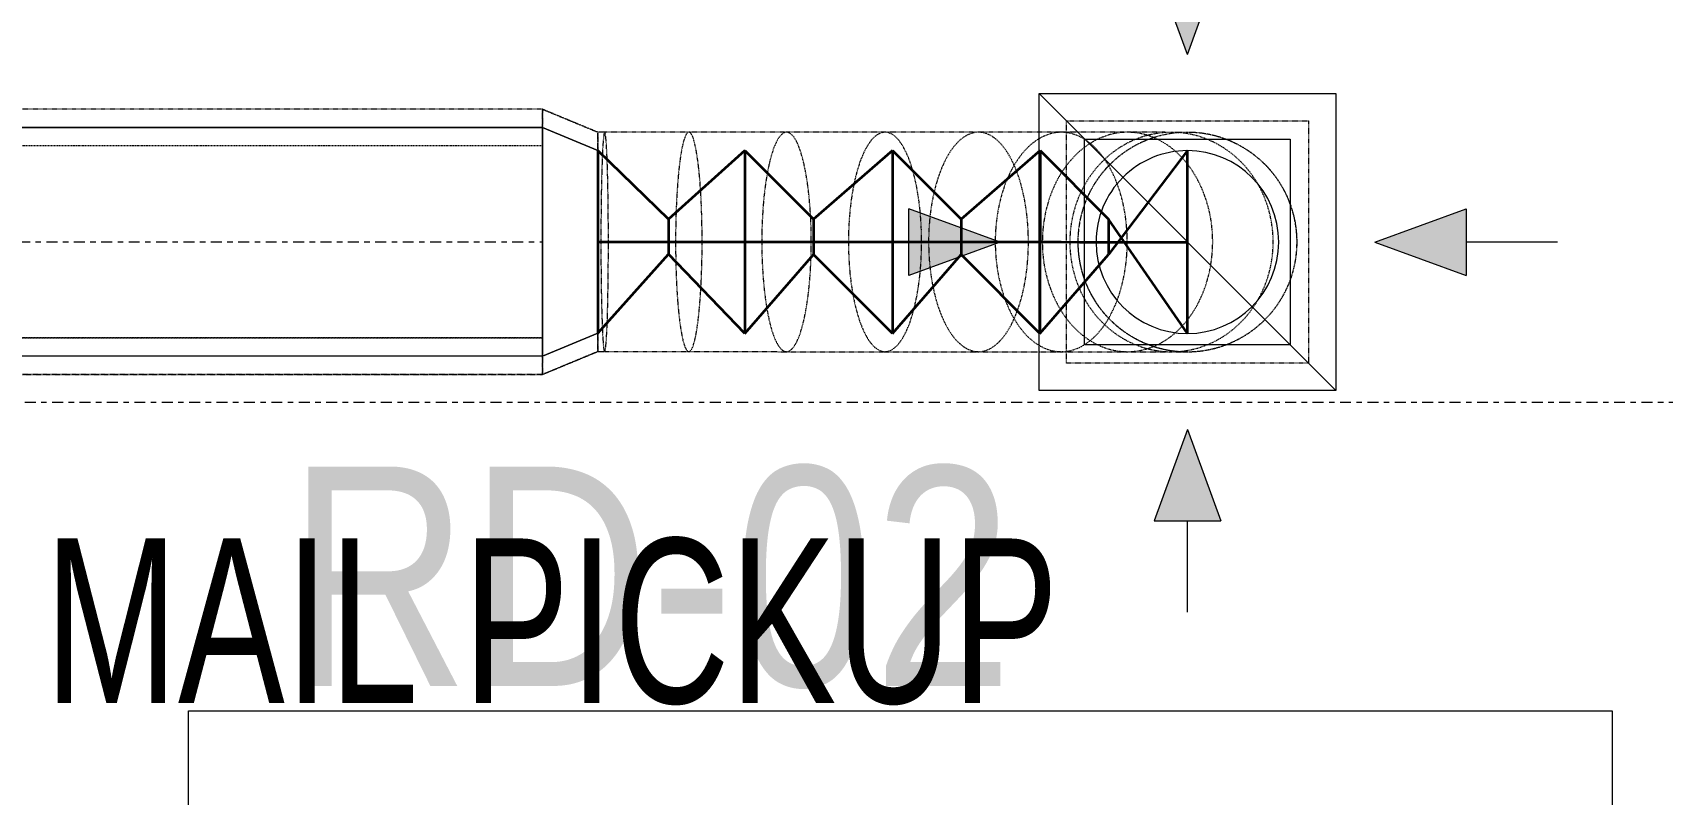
# Model space of a CAD drawing. Header units: inches. Extents: x -83664 to 20107, y -47222 to 19398.
# Drawn here: x 6792 to 8577, y -38418 to -37585 of the extents above; entities that cross this region are included whole.
import ezdxf

# ---------------------------------------------------------------- set-up
doc = ezdxf.new("R2010")
doc.units = ezdxf.units.IN
doc.header["$MEASUREMENT"] = 0
for name, pattern in [('Center', [29.999999, 12, -6, 6, -6]), ('Hidden 0_50', [1.0584, 0.5292, -0.5292]), ('Hidden 1_0', [1.7, 1, -0.7])]:
    doc.linetypes.add(name, pattern=pattern)
for name, color, linetype, lineweight in [('A-DETL-GENF', 7, 'Continuous', 9), ('G-ANNO-TEXT', 7, 'Continuous', 9), ('M-EQPM-IDEN', 7, 'Continuous', 9), ('M-HVAC-CDFF', 7, 'Continuous', 9), ('M-HVAC-DUCT-CNTR', 7, 'Center', 9), ('ROOM TAG', 7, 'Continuous', 9)]:
    doc.layers.add(name, color=color, linetype=linetype, lineweight=lineweight)
for name, color, linetype, lineweight, true_color in [('FF ROOM TAG_dwg', 7, 'Continuous', 9, 0x767676), ('M-HVAC-DUCT', 7, 'Continuous', 9, 0xffe97f), ('M-HVAC-DUCT-PATT', 7, 'Continuous', 35, 0x007f00)]:
    doc.layers.add(name, color=color, linetype=linetype, lineweight=lineweight, true_color=true_color)
doc.styles.add('Arial Narrow_20', font='ARIALN.TTF', dxfattribs={"width": 0.85, "height": 4572})
doc.styles.add('Arial Narrow_21', font='ARIALN.TTF', dxfattribs={"height": 240})

# ---------------------------------------------------------------- blocks, each defined once
blk = doc.blocks.new('GCE-AT-Return Air Rectangular Diffuser - 225x225-V87-FIRST FLOOR AC CONDITIONING LAYOUT - PART A')
at = {"layer": 'A-DETL-GENF', "true_color": 0xff00ff}
for points in [[(0, 205), (36.4, 305), (-36.4, 305)], [(-305, -36.4), (-205, 0), (-305, 36.4)], [(305, -36.4), (305, 36.4), (205, 0)], [(36.4, -305), (0, -205), (-36.4, -305)]]:
    blk.add_hatch(color=6, dxfattribs=at).paths.add_polyline_path(points)
at = {"layer": 'A-DETL-GENF', "color": 6, "true_color": 0xff00ff}
for p, q in [((0, 405), (0, 305)), ((0, 205), (-36.4, 305)), ((-36.4, 305), (36.4, 305)), ((0, 205), (36.4, 305)), ((-162.5, 162.5), (162.5, 162.5)), ((-162.5, -162.5), (-162.5, 162.5)), ((-162.5, 162.5), (162.5, -162.5)), ((162.5, 162.5), (162.5, -162.5)), ((-205, 0), (-305, 36.4)), ((-305, -36.4), (-305, 36.4)), ((205, 0), (305, 36.4)), ((305, 36.4), (305, -36.4)), ((405, 0), (305, 0)), ((-405, 0), (-305, 0)), ((-205, 0), (-305, -36.4)), ((205, 0), (305, -36.4)), ((162.5, -162.5), (-162.5, -162.5)), ((0, -205), (-36.4, -305)), ((0, -205), (36.4, -305)), ((-36.4, -305), (36.4, -305)), ((0, -405), (0, -305))]:
    blk.add_line(p, q, dxfattribs=at)
blk = doc.blocks.new('M_Rectangular to Round Transition - Angle - 45 Degree-7607740-FIRST FLOOR AC CONDITIONING LAYOUT - PART A')
at = {"layer": 'M-HVAC-DUCT', "color": 6, "true_color": 0xff00ff}
for p, q in [((0, 125), (60.4, 100)), ((60.4, 100), (0, 125)), ((0, 125), (0, -125)), ((0, -125), (0, 125)), ((60.4, 0), (60.4, 100)), ((60.4, 0), (60.4, 100)), ((60.4, -100), (60.4, 0)), ((60.4, -100), (60.4, 0)), ((0, -125), (60.4, -100)), ((60.4, -100), (0, -125))]:
    blk.add_line(p, q, dxfattribs=at)
blk = doc.blocks.new('M_Rectangular to Round Transition - Angle - 45 Degree-V82-FIRST FLOOR AC CONDITIONING LAYOUT - PART A')
at = {"layer": 'M-HVAC-DUCT', "color": 6, "true_color": 0xff00ff}
for p, q in [((159402.2, 81195.2), (159627.2, 81195.2)), ((159402.2, 80970.2), (159402.2, 81195.2)), ((159627.2, 81195.2), (159627.2, 80970.2)), ((159627.2, 80970.2), (159402.2, 80970.2))]:
    blk.add_line(p, q, dxfattribs=at)
for start, end in [(90, 180), (0, 90), (180, 270), (270, 0)]:
    blk.add_arc((159514.7, 81082.7), 100, start, end, dxfattribs=at)
blk = doc.blocks.new('TEMW-SMBZ-HO-BM-HVAC-00002_rvt-1-FIRST FLOOR AC CONDITIONING LAYOUT - PART A')
at = {"layer": 'M-HVAC-DUCT', "color": 6, "linetype": 'Hidden 0_50', "true_color": 0xff00ff}
for p, q in [((158807.3, 60703.2), (157814.1, 60703.2)), ((158807.3, 60703.2), (157814.1, 60703.2)), ((158807.3, 60413.2), (158807.3, 60703.2)), ((158807.3, 60703.2), (158807.3, 60413.2)), ((158807.3, 60703.2), (158867.6, 60678.2)), ((158867.6, 60678.2), (158807.3, 60703.2)), ((158807.3, 60413.2), (158807.3, 60703.2)), ((158807.3, 60703.2), (158807.3, 60413.2)), ((159380.8, 60690.5), (159645.8, 60690.5)), ((159380.8, 60425.5), (159380.8, 60690.5)), ((159645.8, 60690.5), (159645.8, 60425.5)), ((158875.2, 60678.2), (158867.6, 60678.2)), ((158867.6, 60678.2), (158867.6, 60438.2)), ((158867.6, 60678.2), (158867.6, 60438.2)), ((158867.6, 60558.2), (158867.6, 60678.2)), ((158867.6, 60558.2), (158867.6, 60678.2)), ((158967.4, 60678.2), (158875.2, 60678.2)), ((159074.4, 60678.1), (158967.4, 60678.2)), ((159182.2, 60678.1), (159074.4, 60678.1)), ((159284.5, 60678.1), (159182.2, 60678.1)), ((159375.2, 60678.1), (159284.5, 60678.1)), ((159447.7, 60678.1), (159375.2, 60678.1)), ((159495.8, 60678), (159447.7, 60678.1)), ((159513.3, 60678), (159495.8, 60678)), ((158867.6, 60438.2), (158867.6, 60558.2)), ((158867.6, 60438.2), (158867.6, 60558.2)), ((158807.3, 60413.2), (158867.6, 60438.2)), ((158867.6, 60438.2), (158807.3, 60413.2)), ((158867.6, 60438.2), (158875.2, 60438.2)), ((158875.2, 60438.2), (158967.4, 60438.2)), ((158967.4, 60438.2), (159074.3, 60438.1)), ((159074.3, 60438.1), (159182.1, 60438.1)), ((159182.1, 60438.1), (159284.5, 60438.1)), ((159284.5, 60438.1), (159375.1, 60438.1)), ((159375.1, 60438.1), (159447.6, 60438.1)), ((159447.6, 60438.1), (159495.8, 60438)), ((159495.8, 60438), (159513.2, 60438)), ((159645.8, 60425.5), (159380.8, 60425.5)), ((157814.1, 60413.2), (158807.3, 60413.2)), ((158807.3, 60413.2), (157814.1, 60413.2))]:
    blk.add_line(p, q, dxfattribs=at)
at = {"layer": 'M-HVAC-DUCT', "color": 6, "true_color": 0xff00ff}
for p, q in [((157814.1, 60683.2), (158807.3, 60683.2)), ((158807.3, 60683.2), (157814.1, 60683.2)), ((158807.3, 60683.2), (158807.3, 60433.2)), ((158807.3, 60433.2), (158807.3, 60683.2)), ((158807.3, 60433.2), (157814.1, 60433.2)), ((158807.3, 60433.2), (157814.1, 60433.2))]:
    blk.add_line(p, q, dxfattribs=at)
at = {"layer": 'M-HVAC-DUCT', "color": 6, "linetype": 'Hidden 1_0', "true_color": 0xff00ff}
for p, q in [((158807.3, 60663.2), (157814.1, 60663.2)), ((158807.3, 60663.2), (157814.1, 60663.2)), ((158807.3, 60453.2), (158807.3, 60663.2)), ((158807.3, 60663.2), (158807.3, 60453.2)), ((157814.1, 60453.2), (158807.3, 60453.2)), ((158807.3, 60453.2), (157814.1, 60453.2))]:
    blk.add_line(p, q, dxfattribs=at)
at = {"layer": 'M-HVAC-DUCT', "color": 6, "linetype": 'Hidden 0_50', "true_color": 0xff00ff}
for start, end in [(89.9881, 269.9881), (90, 180), (269.9881, 89.9881), (0, 90), (180, 270), (270, 0)]:
    blk.add_arc((159513.3, 60558), 120, start, end, dxfattribs=at)
for points in [[(158875.2, 60678.2), (158874.9, 60678.2), (158874.2, 60675.4), (158873.1, 60663.3), (158872.3, 60644), (158871.6, 60618.8), (158871.2, 60589.6), (158871.1, 60558.2), (158871.2, 60526.7), (158871.6, 60497.5), (158872.3, 60472.3), (158873.1, 60453), (158874.1, 60440.9), (158874.9, 60438.2), (158875.2, 60438.2)], [(158875.2, 60438.2), (158875.6, 60438.2), (158876.3, 60440.9), (158877.3, 60453), (158878.2, 60472.3), (158878.8, 60497.5), (158879.2, 60526.7), (158879.4, 60558.2), (158879.2, 60589.6), (158878.8, 60618.8), (158878.2, 60644), (158877.3, 60663.3), (158876.3, 60675.4), (158875.6, 60678.2), (158875.2, 60678.2)], [(158967.4, 60678.2), (158966.1, 60678.2), (158963.6, 60675.4), (158960, 60663.3), (158957, 60644), (158954.7, 60618.8), (158953.2, 60589.6), (158952.7, 60558.2), (158953.2, 60526.7), (158954.6, 60497.5), (158957, 60472.3), (158960, 60453), (158963.6, 60440.9), (158966.1, 60438.2), (158967.4, 60438.2)], [(158967.4, 60438.2), (158968.7, 60438.2), (158971.2, 60440.9), (158974.8, 60453), (158977.8, 60472.3), (158980.1, 60497.5), (158981.6, 60526.7), (158982.1, 60558.2), (158981.6, 60589.6), (158980.2, 60618.8), (158977.8, 60644), (158974.8, 60663.3), (158971.2, 60675.4), (158968.7, 60678.2), (158967.4, 60678.2)], [(159074.4, 60678.1), (159072, 60678.1), (159067.3, 60675.4), (159060.7, 60663.3), (159055, 60644), (159050.6, 60618.8), (159047.9, 60589.6), (159046.9, 60558.1), (159047.9, 60526.7), (159050.6, 60497.4), (159054.9, 60472.3), (159060.6, 60453), (159067.2, 60440.9), (159072, 60438.1), (159074.3, 60438.1)], [(159074.3, 60438.1), (159076.7, 60438.1), (159081.4, 60440.9), (159088, 60453), (159093.7, 60472.3), (159098.1, 60497.4), (159100.8, 60526.7), (159101.8, 60558.1), (159100.8, 60589.6), (159098.1, 60618.8), (159093.7, 60644), (159088.1, 60663.3), (159081.5, 60675.4), (159076.7, 60678.1), (159074.4, 60678.1)], [(159182.2, 60678.1), (159178.7, 60678.1), (159171.7, 60675.4), (159161.9, 60663.2), (159153.5, 60643.9), (159147.1, 60618.8), (159143, 60589.5), (159141.7, 60558.1), (159143, 60526.7), (159147.1, 60497.4), (159153.5, 60472.3), (159161.9, 60453), (159171.7, 60440.9), (159178.6, 60438.1), (159182.1, 60438.1)], [(159182.1, 60438.1), (159185.6, 60438.1), (159192.6, 60440.9), (159202.4, 60453), (159210.8, 60472.3), (159217.2, 60497.4), (159221.3, 60526.7), (159222.7, 60558.1), (159221.3, 60589.5), (159217.2, 60618.8), (159210.8, 60643.9), (159202.4, 60663.2), (159192.7, 60675.4), (159185.7, 60678.1), (159182.2, 60678.1)], [(159284.5, 60678.1), (159279.8, 60678.1), (159270.2, 60675.3), (159256.9, 60663.2), (159245.5, 60643.9), (159236.7, 60618.8), (159231.1, 60589.5), (159229.3, 60558.1), (159231.1, 60526.7), (159236.6, 60497.4), (159245.4, 60472.3), (159256.9, 60453), (159270.2, 60440.9), (159279.7, 60438.1), (159284.5, 60438.1)], [(159284.5, 60438.1), (159289.3, 60438.1), (159298.8, 60440.9), (159312.1, 60453), (159323.6, 60472.3), (159332.4, 60497.4), (159337.9, 60526.7), (159339.8, 60558.1), (159337.9, 60589.5), (159332.4, 60618.8), (159323.6, 60643.9), (159312.2, 60663.2), (159298.8, 60675.3), (159289.3, 60678.1), (159284.5, 60678.1)], [(159375.1, 60678.1), (159368.8, 60678.1), (159356.2, 60675.3), (159338.6, 60663.2), (159323.5, 60643.9), (159311.8, 60618.8), (159304.5, 60589.5), (159302, 60558.1), (159304.5, 60526.7), (159311.8, 60497.4), (159323.4, 60472.3), (159338.5, 60453), (159356.2, 60440.8), (159368.8, 60438.1), (159375.1, 60438.1)], [(159447.7, 60678.1), (159439.5, 60678.1), (159423.3, 60675.3), (159400.5, 60663.2), (159381, 60643.9), (159366, 60618.8), (159356.6, 60589.5), (159353.3, 60558.1), (159356.5, 60526.7), (159366, 60497.4), (159380.9, 60472.2), (159400.5, 60452.9), (159423.2, 60440.8), (159439.5, 60438.1), (159447.6, 60438.1)], [(159447.7, 60678.1), (159439.5, 60678.1), (159423.3, 60675.3), (159400.5, 60663.2), (159381, 60643.9), (159366, 60618.8), (159356.6, 60589.5), (159353.3, 60558.1), (159356.5, 60526.7), (159366, 60497.4), (159380.9, 60472.2), (159400.5, 60452.9), (159423.2, 60440.8), (159439.5, 60438.1), (159447.6, 60438.1)], [(159375.1, 60438.1), (159381.4, 60438.1), (159394, 60440.8), (159411.7, 60453), (159426.8, 60472.2), (159438.4, 60497.4), (159445.7, 60526.6), (159448.2, 60558.1), (159445.7, 60589.5), (159438.4, 60618.8), (159426.8, 60643.9), (159411.7, 60663.2), (159394.1, 60675.3), (159381.5, 60678.1), (159375.1, 60678.1)], [(159495.8, 60678), (159486.1, 60678), (159466.7, 60675.3), (159439.5, 60663.2), (159416.2, 60643.9), (159398.3, 60618.8), (159387, 60589.5), (159383.2, 60558.1), (159387, 60526.6), (159398.2, 60497.4), (159416.1, 60472.2), (159439.5, 60452.9), (159466.6, 60440.8), (159486, 60438), (159495.8, 60438)], [(159495.8, 60678), (159486.1, 60678), (159466.7, 60675.3), (159439.5, 60663.2), (159416.2, 60643.9), (159398.3, 60618.8), (159387, 60589.5), (159383.2, 60558.1), (159387, 60526.6), (159398.2, 60497.4), (159416.1, 60472.2), (159439.5, 60452.9), (159466.6, 60440.8), (159486, 60438), (159495.8, 60438)], [(159513.3, 60678), (159502.8, 60678), (159481.9, 60675.3), (159452.6, 60663.2), (159427.4, 60643.9), (159408.1, 60618.7), (159396, 60589.5), (159391.9, 60558.1), (159396, 60526.6), (159408.1, 60497.4), (159427.4, 60472.2), (159452.5, 60452.9), (159481.8, 60440.8), (159502.7, 60438), (159513.2, 60438)], [(159447.6, 60438.1), (159455.8, 60438.1), (159472, 60440.8), (159494.8, 60452.9), (159514.3, 60472.2), (159529.3, 60497.4), (159538.7, 60526.6), (159542, 60558), (159538.8, 60589.5), (159529.3, 60618.7), (159514.4, 60643.9), (159494.8, 60663.2), (159472.1, 60675.3), (159455.8, 60678.1), (159447.7, 60678.1)], [(159447.6, 60438.1), (159455.8, 60438.1), (159472, 60440.8), (159494.8, 60452.9), (159514.3, 60472.2), (159529.3, 60497.4), (159538.7, 60526.6), (159542, 60558), (159538.8, 60589.5), (159529.3, 60618.7), (159514.4, 60643.9), (159494.8, 60663.2), (159472.1, 60675.3), (159455.8, 60678.1), (159447.7, 60678.1)], [(159495.8, 60438), (159505.5, 60438), (159524.9, 60440.8), (159552.1, 60452.9), (159575.4, 60472.2), (159593.3, 60497.3), (159604.6, 60526.6), (159608.4, 60558), (159604.6, 60589.4), (159593.4, 60618.7), (159575.5, 60643.9), (159552.1, 60663.1), (159525, 60675.3), (159505.6, 60678), (159495.8, 60678)], [(159495.8, 60438), (159505.5, 60438), (159524.9, 60440.8), (159552.1, 60452.9), (159575.4, 60472.2), (159593.3, 60497.3), (159604.6, 60526.6), (159608.4, 60558), (159604.6, 60589.4), (159593.4, 60618.7), (159575.5, 60643.9), (159552.1, 60663.1), (159525, 60675.3), (159505.6, 60678), (159495.8, 60678)], [(159513.2, 60438), (159523.7, 60438), (159544.6, 60440.8), (159573.9, 60452.9), (159599.1, 60472.2), (159618.4, 60497.3), (159630.5, 60526.6), (159634.6, 60558), (159630.5, 60589.4), (159618.4, 60618.7), (159599.1, 60643.8), (159574, 60663.1), (159544.7, 60675.3), (159523.8, 60678), (159513.3, 60678)]]:
    blk.add_open_spline(points, degree=3, dxfattribs=at)
at = {"layer": 'M-HVAC-DUCT-CNTR', "color": 6, "true_color": 0xff00ff}
for p, q in [((157814.1, 60558.2), (158807.3, 60558.2)), ((157640.3, 60382.7), (163816, 60382.7))]:
    blk.add_line(p, q, dxfattribs=at)
at = {"layer": 'M-HVAC-DUCT-CNTR', "color": 6, "linetype": 'Continuous', "lineweight": 35, "true_color": 0xff00ff}
blk.add_open_spline([(158867.6, 60558.2), (159118.5, 60558.2), (159513.3, 60558), (159513.3, 60558)], degree=3, dxfattribs=at)
at = {"layer": 'M-HVAC-DUCT-PATT', "color": 6, "true_color": 0xff00ff}
for p, q in [((158867.6, 60658.2), (158945.2, 60583.2)), ((158867.6, 60658.2), (158867.6, 60458.2)), ((158867.6, 60658.2), (158867.6, 60458.2)), ((159028.7, 60658.1), (158945.2, 60583.2)), ((159028.7, 60658.1), (159104, 60583.1)), ((159028.7, 60658.1), (159028.7, 60458.1)), ((159028.7, 60658.1), (159028.7, 60458.1)), ((159190.5, 60658.1), (159104, 60583.1)), ((159190.5, 60658.1), (159190.4, 60458.1)), ((159190.5, 60658.1), (159190.4, 60458.1)), ((159190.5, 60658.1), (159265.4, 60583.1)), ((159351.9, 60658.1), (159265.4, 60583.1)), ((159351.9, 60658.1), (159351.8, 60458.1)), ((159351.9, 60658.1), (159351.8, 60458.1)), ((159351.9, 60658.1), (159426.9, 60583.1)), ((159513.3, 60658), (159426.9, 60544.5)), ((159513.3, 60458), (159513.3, 60658)), ((158945.2, 60583.2), (158945.2, 60544.6)), ((159104, 60583.1), (159104, 60544.5)), ((159265.4, 60583.1), (159265.4, 60544.5)), ((159513.3, 60458), (159426.9, 60583.1)), ((159426.9, 60583.1), (159426.9, 60544.5)), ((158867.6, 60458.2), (158945.2, 60544.6)), ((159028.7, 60458.1), (158945.2, 60544.6)), ((159028.7, 60458.1), (159104, 60544.5)), ((159190.4, 60458.1), (159104, 60544.5)), ((159190.4, 60458.1), (159265.4, 60544.5)), ((159351.8, 60458.1), (159265.4, 60544.5)), ((159351.8, 60458.1), (159426.9, 60544.5))]:
    blk.add_line(p, q, dxfattribs=at)
at = {"layer": 'M-HVAC-CDFF', "color": 6, "linetype": 'Hidden 0_50', "lineweight": 9, "true_color": 0xff00ff}
blk.add_blockref('GCE-AT-Return Air Rectangular Diffuser - 225x225-V87-FIRST FLOOR AC CONDITIONING LAYOUT - PART A', (159513.3, 60558), dxfattribs=at)
at = {"layer": 'M-HVAC-DUCT', "color": 6, "linetype": 'Hidden 0_50', "lineweight": 9, "true_color": 0xff00ff}
blk.add_blockref('M_Rectangular to Round Transition - Angle - 45 Degree-7607740-FIRST FLOOR AC CONDITIONING LAYOUT - PART A', (158807.3, 60558.2), dxfattribs=at)
at = {"layer": 'M-HVAC-DUCT', "color": 6, "linetype": 'Hidden 0_50', "lineweight": 9, "true_color": 0xff00ff, "rotation": 180}
blk.add_blockref('M_Rectangular to Round Transition - Angle - 45 Degree-V82-FIRST FLOOR AC CONDITIONING LAYOUT - PART A', (319027.9, 141640.7), dxfattribs=at)
blk = doc.blocks.new('TEMW-SMBZ-HO-BM-HVAC-00002_rvt-2-FIRST FLOOR AC CONDITIONING LAYOUT - PART A')
at = {"layer": 'M-HVAC-DUCT', "color": 6, "linetype": 'Hidden 0_50', "true_color": 0xff00ff}
for p, q in [((158807.3, 60703.2), (157814.1, 60703.2)), ((158807.3, 60703.2), (157814.1, 60703.2)), ((158807.3, 60413.2), (158807.3, 60703.2)), ((158807.3, 60703.2), (158807.3, 60413.2)), ((158807.3, 60703.2), (158867.6, 60678.2)), ((158867.6, 60678.2), (158807.3, 60703.2)), ((158807.3, 60413.2), (158807.3, 60703.2)), ((158807.3, 60703.2), (158807.3, 60413.2)), ((159380.8, 60690.5), (159645.8, 60690.5)), ((159380.8, 60425.5), (159380.8, 60690.5)), ((159645.8, 60690.5), (159645.8, 60425.5)), ((158875.2, 60678.2), (158867.6, 60678.2)), ((158867.6, 60678.2), (158867.6, 60438.2)), ((158867.6, 60678.2), (158867.6, 60438.2)), ((158867.6, 60558.2), (158867.6, 60678.2)), ((158867.6, 60558.2), (158867.6, 60678.2)), ((158967.4, 60678.2), (158875.2, 60678.2)), ((159074.4, 60678.1), (158967.4, 60678.2)), ((159182.2, 60678.1), (159074.4, 60678.1)), ((159284.5, 60678.1), (159182.2, 60678.1)), ((159375.2, 60678.1), (159284.5, 60678.1)), ((159447.7, 60678.1), (159375.2, 60678.1)), ((159495.8, 60678), (159447.7, 60678.1)), ((159513.3, 60678), (159495.8, 60678)), ((158867.6, 60438.2), (158867.6, 60558.2)), ((158867.6, 60438.2), (158867.6, 60558.2)), ((158807.3, 60413.2), (158867.6, 60438.2)), ((158867.6, 60438.2), (158807.3, 60413.2)), ((158867.6, 60438.2), (158875.2, 60438.2)), ((158875.2, 60438.2), (158967.4, 60438.2)), ((158967.4, 60438.2), (159074.3, 60438.1)), ((159074.3, 60438.1), (159182.1, 60438.1)), ((159182.1, 60438.1), (159284.5, 60438.1)), ((159284.5, 60438.1), (159375.1, 60438.1)), ((159375.1, 60438.1), (159447.6, 60438.1)), ((159447.6, 60438.1), (159495.8, 60438)), ((159495.8, 60438), (159513.2, 60438)), ((159645.8, 60425.5), (159380.8, 60425.5)), ((157814.1, 60413.2), (158807.3, 60413.2)), ((158807.3, 60413.2), (157814.1, 60413.2))]:
    blk.add_line(p, q, dxfattribs=at)
at = {"layer": 'M-HVAC-DUCT', "color": 6, "true_color": 0xff00ff}
for p, q in [((157814.1, 60683.2), (158807.3, 60683.2)), ((158807.3, 60683.2), (157814.1, 60683.2)), ((158807.3, 60683.2), (158807.3, 60433.2)), ((158807.3, 60433.2), (158807.3, 60683.2)), ((158807.3, 60433.2), (157814.1, 60433.2)), ((158807.3, 60433.2), (157814.1, 60433.2))]:
    blk.add_line(p, q, dxfattribs=at)
at = {"layer": 'M-HVAC-DUCT', "color": 6, "linetype": 'Hidden 1_0', "true_color": 0xff00ff}
for p, q in [((158807.3, 60663.2), (157814.1, 60663.2)), ((158807.3, 60663.2), (157814.1, 60663.2)), ((158807.3, 60453.2), (158807.3, 60663.2)), ((158807.3, 60663.2), (158807.3, 60453.2)), ((157814.1, 60453.2), (158807.3, 60453.2)), ((158807.3, 60453.2), (157814.1, 60453.2))]:
    blk.add_line(p, q, dxfattribs=at)
at = {"layer": 'M-HVAC-DUCT', "color": 6, "linetype": 'Hidden 0_50', "true_color": 0xff00ff}
for start, end in [(89.9881, 269.9881), (90, 180), (269.9881, 89.9881), (0, 90), (180, 270), (270, 0)]:
    blk.add_arc((159513.3, 60558), 120, start, end, dxfattribs=at)
for points in [[(158875.2, 60678.2), (158874.9, 60678.2), (158874.2, 60675.4), (158873.1, 60663.3), (158872.3, 60644), (158871.6, 60618.8), (158871.2, 60589.6), (158871.1, 60558.2), (158871.2, 60526.7), (158871.6, 60497.5), (158872.3, 60472.3), (158873.1, 60453), (158874.1, 60440.9), (158874.9, 60438.2), (158875.2, 60438.2)], [(158875.2, 60438.2), (158875.6, 60438.2), (158876.3, 60440.9), (158877.3, 60453), (158878.2, 60472.3), (158878.8, 60497.5), (158879.2, 60526.7), (158879.4, 60558.2), (158879.2, 60589.6), (158878.8, 60618.8), (158878.2, 60644), (158877.3, 60663.3), (158876.3, 60675.4), (158875.6, 60678.2), (158875.2, 60678.2)], [(158967.4, 60678.2), (158966.1, 60678.2), (158963.6, 60675.4), (158960, 60663.3), (158957, 60644), (158954.7, 60618.8), (158953.2, 60589.6), (158952.7, 60558.2), (158953.2, 60526.7), (158954.6, 60497.5), (158957, 60472.3), (158960, 60453), (158963.6, 60440.9), (158966.1, 60438.2), (158967.4, 60438.2)], [(158967.4, 60438.2), (158968.7, 60438.2), (158971.2, 60440.9), (158974.8, 60453), (158977.8, 60472.3), (158980.1, 60497.5), (158981.6, 60526.7), (158982.1, 60558.2), (158981.6, 60589.6), (158980.2, 60618.8), (158977.8, 60644), (158974.8, 60663.3), (158971.2, 60675.4), (158968.7, 60678.2), (158967.4, 60678.2)], [(159074.4, 60678.1), (159072, 60678.1), (159067.3, 60675.4), (159060.7, 60663.3), (159055, 60644), (159050.6, 60618.8), (159047.9, 60589.6), (159046.9, 60558.1), (159047.9, 60526.7), (159050.6, 60497.4), (159054.9, 60472.3), (159060.6, 60453), (159067.2, 60440.9), (159072, 60438.1), (159074.3, 60438.1)], [(159074.3, 60438.1), (159076.7, 60438.1), (159081.4, 60440.9), (159088, 60453), (159093.7, 60472.3), (159098.1, 60497.4), (159100.8, 60526.7), (159101.8, 60558.1), (159100.8, 60589.6), (159098.1, 60618.8), (159093.7, 60644), (159088.1, 60663.3), (159081.5, 60675.4), (159076.7, 60678.1), (159074.4, 60678.1)], [(159182.2, 60678.1), (159178.7, 60678.1), (159171.7, 60675.4), (159161.9, 60663.2), (159153.5, 60643.9), (159147.1, 60618.8), (159143, 60589.5), (159141.7, 60558.1), (159143, 60526.7), (159147.1, 60497.4), (159153.5, 60472.3), (159161.9, 60453), (159171.7, 60440.9), (159178.6, 60438.1), (159182.1, 60438.1)], [(159182.1, 60438.1), (159185.6, 60438.1), (159192.6, 60440.9), (159202.4, 60453), (159210.8, 60472.3), (159217.2, 60497.4), (159221.3, 60526.7), (159222.7, 60558.1), (159221.3, 60589.5), (159217.2, 60618.8), (159210.8, 60643.9), (159202.4, 60663.2), (159192.7, 60675.4), (159185.7, 60678.1), (159182.2, 60678.1)], [(159284.5, 60678.1), (159279.8, 60678.1), (159270.2, 60675.3), (159256.9, 60663.2), (159245.5, 60643.9), (159236.7, 60618.8), (159231.1, 60589.5), (159229.3, 60558.1), (159231.1, 60526.7), (159236.6, 60497.4), (159245.4, 60472.3), (159256.9, 60453), (159270.2, 60440.9), (159279.7, 60438.1), (159284.5, 60438.1)], [(159284.5, 60438.1), (159289.3, 60438.1), (159298.8, 60440.9), (159312.1, 60453), (159323.6, 60472.3), (159332.4, 60497.4), (159337.9, 60526.7), (159339.8, 60558.1), (159337.9, 60589.5), (159332.4, 60618.8), (159323.6, 60643.9), (159312.2, 60663.2), (159298.8, 60675.3), (159289.3, 60678.1), (159284.5, 60678.1)], [(159375.1, 60678.1), (159368.8, 60678.1), (159356.2, 60675.3), (159338.6, 60663.2), (159323.5, 60643.9), (159311.8, 60618.8), (159304.5, 60589.5), (159302, 60558.1), (159304.5, 60526.7), (159311.8, 60497.4), (159323.4, 60472.3), (159338.5, 60453), (159356.2, 60440.8), (159368.8, 60438.1), (159375.1, 60438.1)], [(159447.7, 60678.1), (159439.5, 60678.1), (159423.3, 60675.3), (159400.5, 60663.2), (159381, 60643.9), (159366, 60618.8), (159356.6, 60589.5), (159353.3, 60558.1), (159356.5, 60526.7), (159366, 60497.4), (159380.9, 60472.2), (159400.5, 60452.9), (159423.2, 60440.8), (159439.5, 60438.1), (159447.6, 60438.1)], [(159447.7, 60678.1), (159439.5, 60678.1), (159423.3, 60675.3), (159400.5, 60663.2), (159381, 60643.9), (159366, 60618.8), (159356.6, 60589.5), (159353.3, 60558.1), (159356.5, 60526.7), (159366, 60497.4), (159380.9, 60472.2), (159400.5, 60452.9), (159423.2, 60440.8), (159439.5, 60438.1), (159447.6, 60438.1)], [(159375.1, 60438.1), (159381.4, 60438.1), (159394, 60440.8), (159411.7, 60453), (159426.8, 60472.2), (159438.4, 60497.4), (159445.7, 60526.6), (159448.2, 60558.1), (159445.7, 60589.5), (159438.4, 60618.8), (159426.8, 60643.9), (159411.7, 60663.2), (159394.1, 60675.3), (159381.5, 60678.1), (159375.1, 60678.1)], [(159495.8, 60678), (159486.1, 60678), (159466.7, 60675.3), (159439.5, 60663.2), (159416.2, 60643.9), (159398.3, 60618.8), (159387, 60589.5), (159383.2, 60558.1), (159387, 60526.6), (159398.2, 60497.4), (159416.1, 60472.2), (159439.5, 60452.9), (159466.6, 60440.8), (159486, 60438), (159495.8, 60438)], [(159495.8, 60678), (159486.1, 60678), (159466.7, 60675.3), (159439.5, 60663.2), (159416.2, 60643.9), (159398.3, 60618.8), (159387, 60589.5), (159383.2, 60558.1), (159387, 60526.6), (159398.2, 60497.4), (159416.1, 60472.2), (159439.5, 60452.9), (159466.6, 60440.8), (159486, 60438), (159495.8, 60438)], [(159513.3, 60678), (159502.8, 60678), (159481.9, 60675.3), (159452.6, 60663.2), (159427.4, 60643.9), (159408.1, 60618.7), (159396, 60589.5), (159391.9, 60558.1), (159396, 60526.6), (159408.1, 60497.4), (159427.4, 60472.2), (159452.5, 60452.9), (159481.8, 60440.8), (159502.7, 60438), (159513.2, 60438)], [(159447.6, 60438.1), (159455.8, 60438.1), (159472, 60440.8), (159494.8, 60452.9), (159514.3, 60472.2), (159529.3, 60497.4), (159538.7, 60526.6), (159542, 60558), (159538.8, 60589.5), (159529.3, 60618.7), (159514.4, 60643.9), (159494.8, 60663.2), (159472.1, 60675.3), (159455.8, 60678.1), (159447.7, 60678.1)], [(159447.6, 60438.1), (159455.8, 60438.1), (159472, 60440.8), (159494.8, 60452.9), (159514.3, 60472.2), (159529.3, 60497.4), (159538.7, 60526.6), (159542, 60558), (159538.8, 60589.5), (159529.3, 60618.7), (159514.4, 60643.9), (159494.8, 60663.2), (159472.1, 60675.3), (159455.8, 60678.1), (159447.7, 60678.1)], [(159495.8, 60438), (159505.5, 60438), (159524.9, 60440.8), (159552.1, 60452.9), (159575.4, 60472.2), (159593.3, 60497.3), (159604.6, 60526.6), (159608.4, 60558), (159604.6, 60589.4), (159593.4, 60618.7), (159575.5, 60643.9), (159552.1, 60663.1), (159525, 60675.3), (159505.6, 60678), (159495.8, 60678)], [(159495.8, 60438), (159505.5, 60438), (159524.9, 60440.8), (159552.1, 60452.9), (159575.4, 60472.2), (159593.3, 60497.3), (159604.6, 60526.6), (159608.4, 60558), (159604.6, 60589.4), (159593.4, 60618.7), (159575.5, 60643.9), (159552.1, 60663.1), (159525, 60675.3), (159505.6, 60678), (159495.8, 60678)], [(159513.2, 60438), (159523.7, 60438), (159544.6, 60440.8), (159573.9, 60452.9), (159599.1, 60472.2), (159618.4, 60497.3), (159630.5, 60526.6), (159634.6, 60558), (159630.5, 60589.4), (159618.4, 60618.7), (159599.1, 60643.8), (159574, 60663.1), (159544.7, 60675.3), (159523.8, 60678), (159513.3, 60678)]]:
    blk.add_open_spline(points, degree=3, dxfattribs=at)
at = {"layer": 'M-HVAC-DUCT-CNTR', "color": 6, "true_color": 0xff00ff}
for p, q in [((157814.1, 60558.2), (158807.3, 60558.2)), ((157640.3, 60382.7), (163816, 60382.7))]:
    blk.add_line(p, q, dxfattribs=at)
at = {"layer": 'M-HVAC-DUCT-CNTR', "color": 6, "linetype": 'Continuous', "lineweight": 35, "true_color": 0xff00ff}
blk.add_open_spline([(158867.6, 60558.2), (159118.5, 60558.2), (159513.3, 60558), (159513.3, 60558)], degree=3, dxfattribs=at)
at = {"layer": 'M-HVAC-DUCT-PATT', "color": 6, "true_color": 0xff00ff}
for p, q in [((158867.6, 60658.2), (158945.2, 60583.2)), ((158867.6, 60658.2), (158867.6, 60458.2)), ((158867.6, 60658.2), (158867.6, 60458.2)), ((159028.7, 60658.1), (158945.2, 60583.2)), ((159028.7, 60658.1), (159104, 60583.1)), ((159028.7, 60658.1), (159028.7, 60458.1)), ((159028.7, 60658.1), (159028.7, 60458.1)), ((159190.5, 60658.1), (159104, 60583.1)), ((159190.5, 60658.1), (159190.4, 60458.1)), ((159190.5, 60658.1), (159190.4, 60458.1)), ((159190.5, 60658.1), (159265.4, 60583.1)), ((159351.9, 60658.1), (159265.4, 60583.1)), ((159351.9, 60658.1), (159351.8, 60458.1)), ((159351.9, 60658.1), (159351.8, 60458.1)), ((159351.9, 60658.1), (159426.9, 60583.1)), ((159513.3, 60658), (159426.9, 60544.5)), ((159513.3, 60458), (159513.3, 60658)), ((158945.2, 60583.2), (158945.2, 60544.6)), ((159104, 60583.1), (159104, 60544.5)), ((159265.4, 60583.1), (159265.4, 60544.5)), ((159513.3, 60458), (159426.9, 60583.1)), ((159426.9, 60583.1), (159426.9, 60544.5)), ((158867.6, 60458.2), (158945.2, 60544.6)), ((159028.7, 60458.1), (158945.2, 60544.6)), ((159028.7, 60458.1), (159104, 60544.5)), ((159190.4, 60458.1), (159104, 60544.5)), ((159190.4, 60458.1), (159265.4, 60544.5)), ((159351.8, 60458.1), (159265.4, 60544.5)), ((159351.8, 60458.1), (159426.9, 60544.5))]:
    blk.add_line(p, q, dxfattribs=at)
at = {"layer": 'M-HVAC-CDFF', "color": 6, "linetype": 'Hidden 0_50', "lineweight": 9, "true_color": 0xff00ff}
blk.add_blockref('GCE-AT-Return Air Rectangular Diffuser - 225x225-V87-FIRST FLOOR AC CONDITIONING LAYOUT - PART A', (159513.3, 60558), dxfattribs=at)
at = {"layer": 'M-HVAC-DUCT', "color": 6, "linetype": 'Hidden 0_50', "lineweight": 9, "true_color": 0xff00ff}
blk.add_blockref('M_Rectangular to Round Transition - Angle - 45 Degree-7607740-FIRST FLOOR AC CONDITIONING LAYOUT - PART A', (158807.3, 60558.2), dxfattribs=at)
at = {"layer": 'M-HVAC-DUCT', "color": 6, "linetype": 'Hidden 0_50', "lineweight": 9, "true_color": 0xff00ff, "rotation": 180}
blk.add_blockref('M_Rectangular to Round Transition - Angle - 45 Degree-V82-FIRST FLOOR AC CONDITIONING LAYOUT - PART A', (319027.9, 141640.7), dxfattribs=at)
blk = doc.blocks.new('FF ROOM TAG_dwg-8877209-FIRST FLOOR AC CONDITIONING LAYOUT - PART A')
at = {"layer": 'ROOM TAG', "insert": (2040910, 1413179), "char_height": 4572, "width": 33097.91, "attachment_point": 2, "line_spacing_factor": 0.974696, "style": 'Arial Narrow_20'}
blk.add_mtext('MAIL PICKUP', dxfattribs=at)

msp = doc.modelspace()

# ---------------------------------------------------------------- linework, layer by layer
at = {"layer": 'M-EQPM-IDEN', "flags": 128}
msp.add_lwpolyline([(6963, -38327), (8521.5, -38327), (8521.5, -39092), (6963, -39092)], close=True, dxfattribs=at)

# ---------------------------------------------------------------- block references
at = {"lineweight": 5}
for name in ['TEMW-SMBZ-HO-BM-HVAC-00002_rvt-1-FIRST FLOOR AC CONDITIONING LAYOUT - PART A', 'TEMW-SMBZ-HO-BM-HVAC-00002_rvt-2-FIRST FLOOR AC CONDITIONING LAYOUT - PART A']:
    msp.add_blockref(name, (-151456.7, -98372.2), dxfattribs=at)
at = {"layer": 'FF ROOM TAG_dwg', "color": 7, "xscale": 0.03937007874015915, "yscale": 0.03937007874015915, "zscale": 0.03937007874015915}
msp.add_blockref('FF ROOM TAG_dwg-8877209-FIRST FLOOR AC CONDITIONING LAYOUT - PART A', (-72990.3, -93775.4), dxfattribs=at)
msp.add_blockref('FF ROOM TAG_dwg-8877209-FIRST FLOOR AC CONDITIONING LAYOUT - PART A', (-72990.3, -93775.4), dxfattribs=at)
msp.add_blockref('FF ROOM TAG_dwg-8877209-FIRST FLOOR AC CONDITIONING LAYOUT - PART A', (-72990.3, -93775.4), dxfattribs=at)
msp.add_blockref('FF ROOM TAG_dwg-8877209-FIRST FLOOR AC CONDITIONING LAYOUT - PART A', (-72990.3, -93775.4), dxfattribs=at)
msp.add_blockref('FF ROOM TAG_dwg-8877209-FIRST FLOOR AC CONDITIONING LAYOUT - PART A', (-72990.3, -93775.4), dxfattribs=at)

# ---------------------------------------------------------------- texts
at = {"layer": 'G-ANNO-TEXT', "insert": (7071.5, -38059.7), "char_height": 240, "width": 1010.126, "attachment_point": 1, "style": 'Arial Narrow_21'}
msp.add_mtext('RD-02', dxfattribs=at)

doc.saveas('drawing.dxf')
